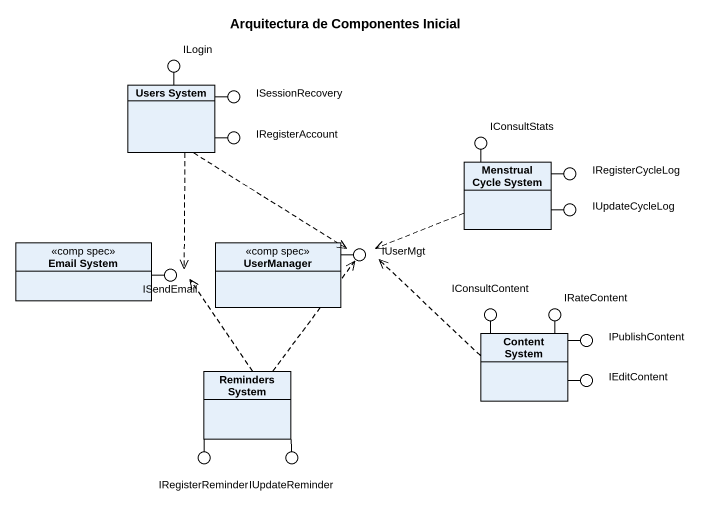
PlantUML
@startuml
title Arquitectura de Componentes Inicial
allowmixing
hide circle
hide empty members
() ILogin
class "Users System" as Users_System
() ISessionRecovery
() IRegisterAccount
class "Menstrual Cycle System" as Menstrual_Cycle_System
() IConsultStats
() IUpdateCycleLog
() IRegisterCycleLog
class "Email System" as Email_System <<comp spec>>
class UserManager <<comp spec>>
() IUserMgt
() ISendEmail
() IConsultContent
() IRateContent
class "Content System" as Content_System
() IPublishContent
class "Reminders System" as Reminders_System
() IEditContent
() IRegisterReminder
() IUpdateReminder
Users_System -up- ILogin
Users_System -right- ISessionRecovery
Users_System -right- IRegisterAccount
Menstrual_Cycle_System -up- IConsultStats
Menstrual_Cycle_System -right- IUpdateCycleLog
Menstrual_Cycle_System -right- IRegisterCycleLog
UserManager -right- IUserMgt
Email_System -right- ISendEmail
Content_System -up- IConsultContent
Content_System -up- IRateContent
Content_System -right- IPublishContent
Content_System -right- IEditContent
Reminders_System -- IRegisterReminder
Reminders_System -- IUpdateReminder
Users_System ..> IUserMgt
Users_System ..> ISendEmail
Menstrual_Cycle_System .left.> IUserMgt
Content_System .up.> IUserMgt
Reminders_System .up.> IUserMgt
Reminders_System .up.> ISendEmail
@enduml
